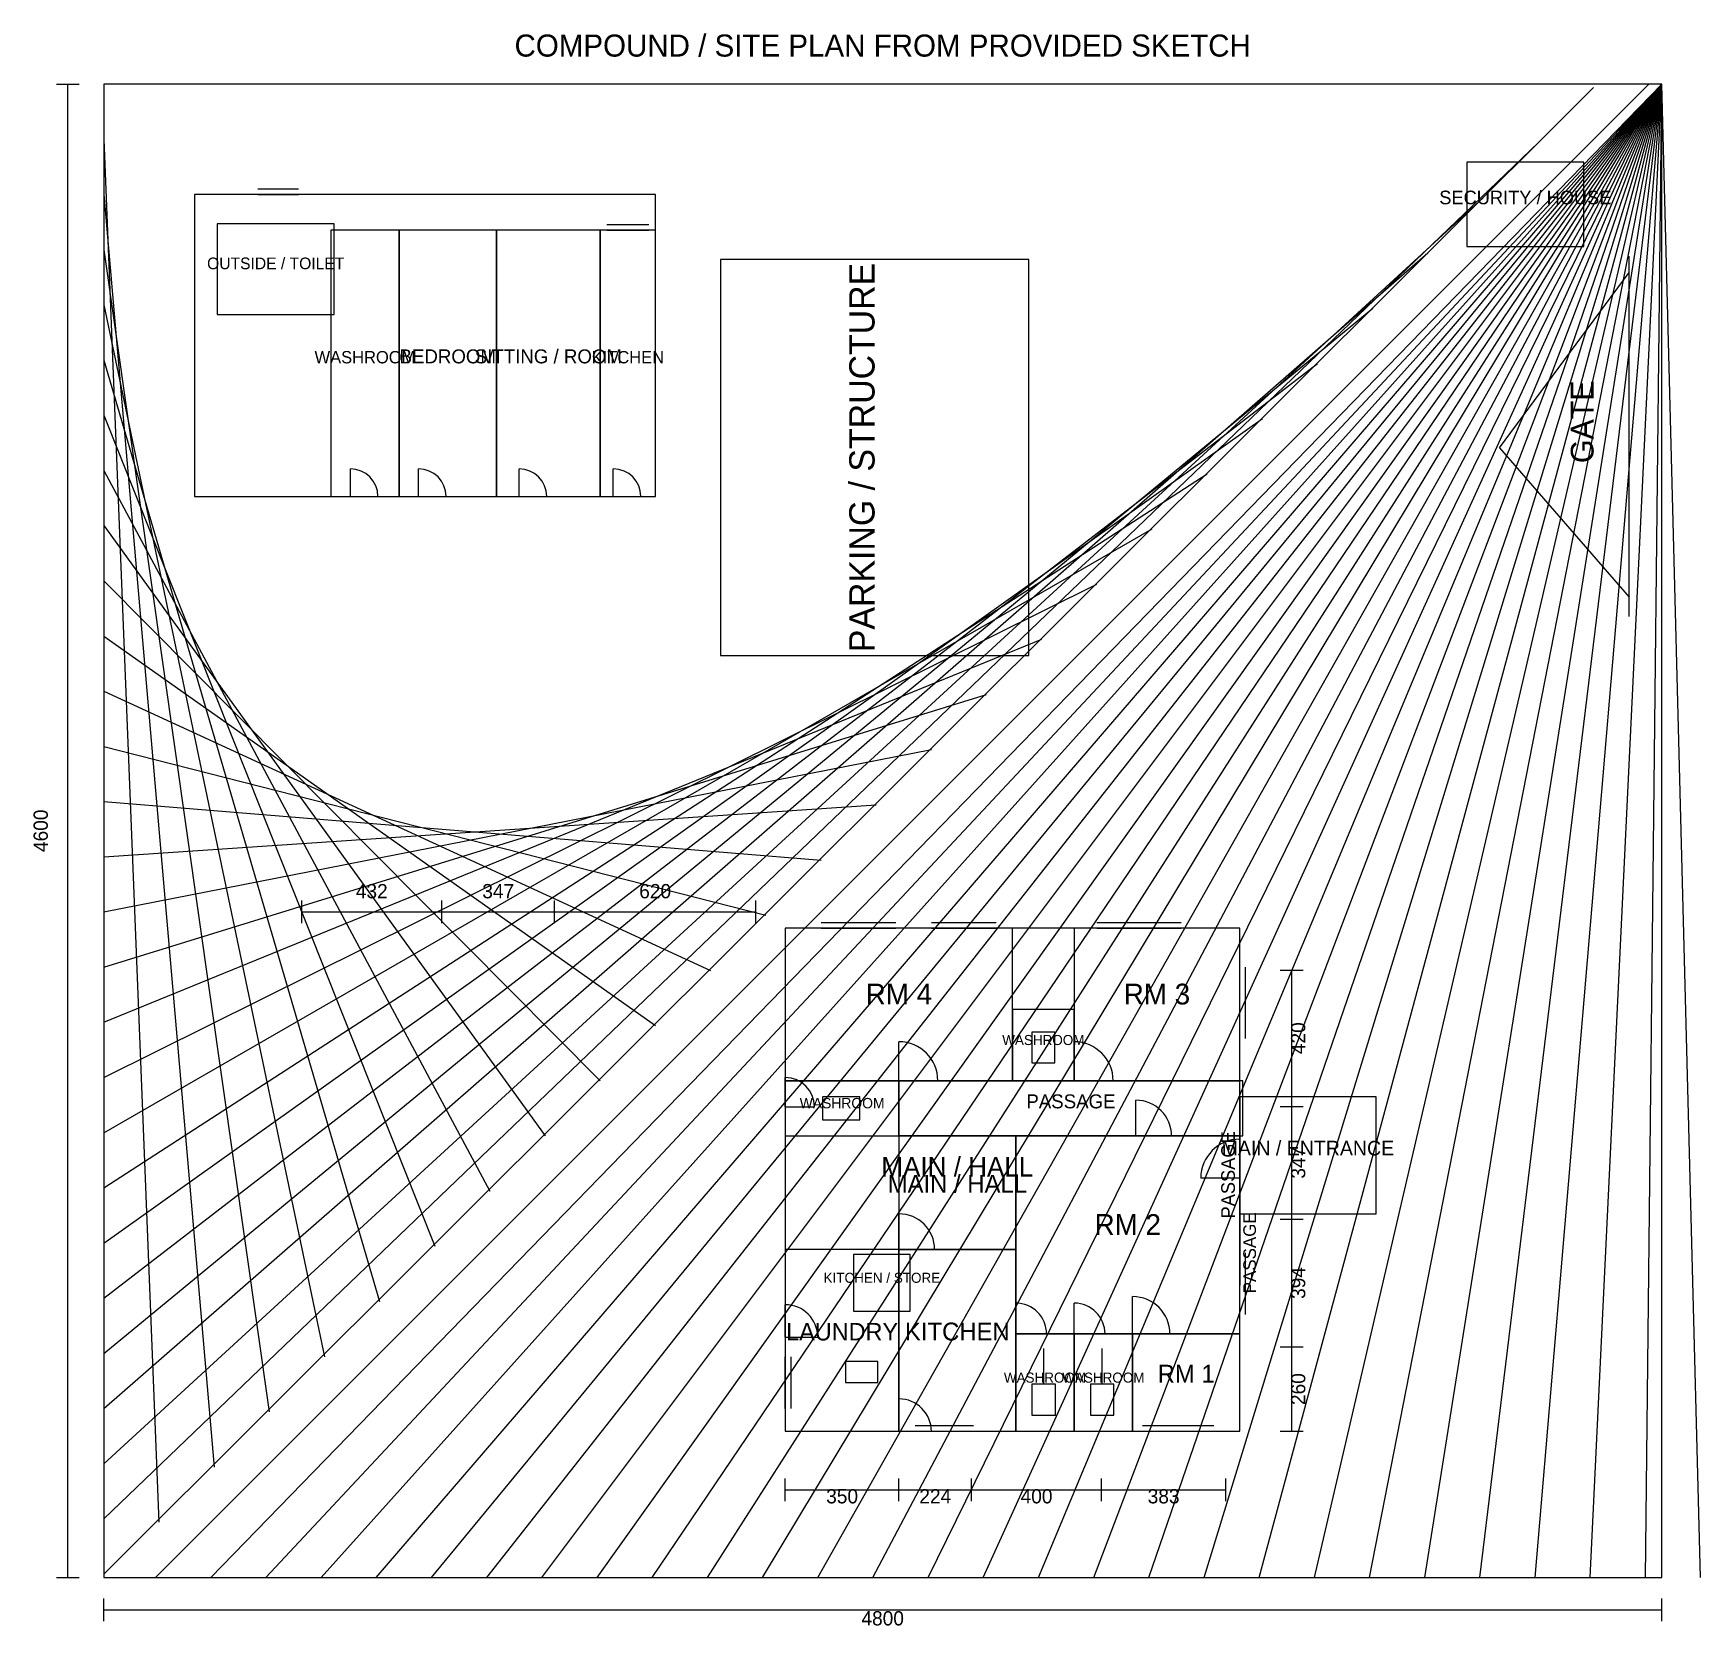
# Model space of a CAD drawing. Header units: centimetres. Extents: x -217 to 4920, y -149 to 4757.
import ezdxf
from ezdxf.enums import TextEntityAlignment as Align

# ---------------------------------------------------------------- set-up
doc = ezdxf.new("R2010")
doc.units = ezdxf.units.CM
for name, color, linetype in [('A-ANNO-TEXT', 6, 'CONTINUOUS'), ('A-DIMS', 2, 'CONTINUOUS'), ('A-DOOR', 3, 'CONTINUOUS'), ('A-FIXTURE', 4, 'CONTINUOUS'), ('A-HATCH', 8, 'CONTINUOUS'), ('A-PARKING', 9, 'CONTINUOUS'), ('A-SITE', 7, 'CONTINUOUS'), ('A-WALL', 1, 'CONTINUOUS'), ('A-WINDOW', 5, 'CONTINUOUS')]:
    doc.layers.add(name, color=color, linetype=linetype)

msp = doc.modelspace()

# ---------------------------------------------------------------- linework, layer by layer
at = {"layer": 'A-DIMS'}
for p, q in [((-145, 4600), (-75, 4600)), ((-110, 0), (-110, 4600)), ((610, 2015), (610, 2085)), ((1042, 2015), (1042, 2085)), ((1042, 2015), (1042, 2085)), ((1389, 2015), (1389, 2085)), ((1389, 2015), (1389, 2085)), ((2009, 2015), (2009, 2085)), ((610, 2050), (1042, 2050)), ((1042, 2050), (1389, 2050)), ((1389, 2050), (2009, 2050)), ((3625, 1871), (3695, 1871)), ((3660, 1451), (3660, 1871)), ((3625, 1451), (3695, 1451)), ((3625, 1451), (3695, 1451)), ((3660, 1104), (3660, 1451)), ((3625, 1104), (3695, 1104)), ((3625, 1104), (3695, 1104)), ((3660, 710), (3660, 1104)), ((3625, 710), (3695, 710)), ((3625, 710), (3695, 710)), ((3660, 450), (3660, 710)), ((3625, 450), (3695, 450)), ((2100, 235), (2100, 305)), ((2100, 270), (2450, 270)), ((2450, 235), (2450, 305)), ((2450, 235), (2450, 305)), ((2450, 270), (2674, 270)), ((2674, 235), (2674, 305)), ((2674, 235), (2674, 305)), ((2674, 270), (3074, 270)), ((3074, 235), (3074, 305)), ((3074, 235), (3074, 305)), ((3074, 270), (3457, 270)), ((3457, 235), (3457, 305)), ((-145, 0), (-75, 0)), ((0, -135), (0, -65)), ((0, -100), (4800, -100)), ((4800, -135), (4800, -65))]:
    msp.add_line(p, q, dxfattribs=at)
at = {"layer": 'A-DOOR'}
for p, q in [((4300, 3480), (4700, 4020)), ((4300, 3480), (4700, 3020)), ((760, 3330), (760, 3415)), ((970, 3330), (970, 3415)), ((1280, 3330), (1280, 3415)), ((1570, 3330), (1570, 3415)), ((760, 3330), (845, 3330)), ((970, 3330), (1055, 3330)), ((1280, 3330), (1365, 3330)), ((1570, 3330), (1655, 3330)), ((2450, 1530), (2450, 1650)), ((2990, 1530), (2990, 1650)), ((2100, 1450), (2100, 1540)), ((2450, 1530), (2570, 1530)), ((2990, 1530), (3110, 1530)), ((2100, 1450), (2190, 1450)), ((3180, 1360), (3180, 1470)), ((3180, 1360), (3290, 1360)), ((3500, 1230), (3500, 1350)), ((3500, 1230), (3380, 1230)), ((2450, 1010), (2450, 1120)), ((2450, 1010), (2560, 1010)), ((2100, 740), (2100, 840)), ((2810, 750), (2810, 845)), ((2990, 750), (2990, 845)), ((3170, 750), (3170, 865)), ((2100, 740), (2200, 740)), ((2810, 750), (2905, 750)), ((2990, 750), (3085, 750)), ((3170, 750), (3285, 750)), ((2450, 450), (2450, 550)), ((2450, 450), (2550, 450))]:
    msp.add_line(p, q, dxfattribs=at)
for centre, radius, start, end in [((760, 3330), 85, 0, 90), ((970, 3330), 85, 0, 90), ((1280, 3330), 85, 0, 90), ((1570, 3330), 85, 0, 90), ((2450, 1530), 120, 0, 90), ((2990, 1530), 120, 0, 90), ((2100, 1450), 90, 0, 90), ((3180, 1360), 110, 0, 90), ((3500, 1230), 120, 90, 180), ((2450, 1010), 110, 0, 90), ((2100, 740), 100, 0, 90), ((2810, 750), 95, 0, 90), ((2990, 750), 95, 0, 90), ((3170, 750), 115, 0, 90), ((2450, 450), 100, 0, 90)]:
    msp.add_arc(centre, radius, start, end, dxfattribs=at)
at = {"layer": 'A-FIXTURE'}
for p, q in [((2930, 1680), (2860, 1680)), ((2860, 1680), (2860, 1585)), ((2930, 1585), (2930, 1680)), ((2860, 1585), (2930, 1585)), ((2330, 1480), (2215, 1480)), ((2215, 1480), (2215, 1410)), ((2330, 1410), (2330, 1480)), ((2215, 1410), (2330, 1410)), ((2896, 595), (2896, 705)), ((3076, 595), (3076, 705)), ((2385, 665), (2285, 665)), ((2285, 665), (2285, 600)), ((2385, 600), (2385, 665)), ((2285, 600), (2385, 600)), ((2932, 595), (2860, 595)), ((2860, 595), (2860, 500)), ((2932, 500), (2932, 595)), ((3112, 595), (3040, 595)), ((3040, 595), (3040, 500)), ((3112, 500), (3112, 595)), ((2860, 500), (2932, 500)), ((3040, 500), (3112, 500))]:
    msp.add_line(p, q, dxfattribs=at)
at = {"layer": 'A-HATCH'}
for p, q in [((0, 10), (4590, 4590)), ((160, 0), (4760, 4600)), ((330, 0), (4800, 4600)), ((500, 0), (4800, 4600)), ((670, 0), (4800, 4600)), ((840, 0), (4800, 4600)), ((1010, 0), (4800, 4600)), ((1180, 0), (4800, 4600)), ((1350, 0), (4800, 4600)), ((1520, 0), (4800, 4600)), ((1690, 0), (4800, 4600)), ((1860, 0), (4800, 4600)), ((2030, 0), (4800, 4600)), ((2200, 0), (4800, 4600)), ((2370, 0), (4800, 4600)), ((2540, 0), (4800, 4600)), ((2710, 0), (4800, 4600)), ((2880, 0), (4800, 4600)), ((3050, 0), (4800, 4600)), ((3220, 0), (4800, 4600)), ((3390, 0), (4800, 4600)), ((3560, 0), (4800, 4600)), ((3730, 0), (4800, 4600)), ((3900, 0), (4800, 4600)), ((4070, 0), (4800, 4600)), ((4240, 0), (4800, 4600)), ((4410, 0), (4800, 4600)), ((4580, 0), (4800, 4600)), ((4750, 0), (4800, 4600)), ((4920, 0), (4800, 4600)), ((0, 4430), (170, 170)), ((0, 180), (4420, 4420)), ((0, 4260), (340, 340)), ((0, 350), (4250, 4250)), ((0, 4090), (510, 510)), ((0, 520), (4080, 4080)), ((0, 3920), (680, 680)), ((0, 690), (3910, 3910)), ((0, 3750), (850, 850)), ((0, 860), (3740, 3740)), ((0, 3580), (1020, 1020)), ((0, 1030), (3570, 3570)), ((0, 3410), (1190, 1190)), ((0, 1200), (3400, 3400)), ((0, 3240), (1360, 1360)), ((0, 1370), (3230, 3230)), ((0, 3070), (1530, 1530)), ((0, 1540), (3060, 3060)), ((0, 2900), (1700, 1700)), ((0, 1710), (2890, 2890)), ((0, 2730), (1870, 1870)), ((0, 1880), (2720, 2720)), ((0, 2560), (2040, 2040)), ((0, 2050), (2550, 2550)), ((0, 2390), (2210, 2210)), ((0, 2220), (2380, 2380))]:
    msp.add_line(p, q, dxfattribs=at)
at = {"layer": 'A-PARKING'}
for p, q in [((2850, 4060), (1900, 4060)), ((1900, 4060), (1900, 2840)), ((2850, 2840), (2850, 4060)), ((1900, 2840), (2850, 2840))]:
    msp.add_line(p, q, dxfattribs=at)
at = {"layer": 'A-SITE'}
for p, q in [((4800, 4600), (0, 4600)), ((0, 4600), (0, 0)), ((4800, 0), (4800, 4600)), ((4560, 4360), (4200, 4360)), ((4200, 4360), (4200, 4100)), ((4560, 4100), (4560, 4360)), ((4200, 4100), (4560, 4100)), ((4700, 2960), (4700, 4070)), ((3920, 1480), (3500, 1480)), ((3500, 1480), (3500, 1120)), ((3920, 1120), (3920, 1480)), ((3500, 1120), (3920, 1120)), ((3500, 1120), (3500, 900)), ((0, 0), (4800, 0))]:
    msp.add_line(p, q, dxfattribs=at)
at = {"layer": 'A-WALL'}
for p, q in [((1700, 4260), (280, 4260)), ((280, 4260), (280, 3330)), ((1700, 3330), (1700, 4260)), ((710, 4170), (350, 4170)), ((350, 4170), (350, 3890)), ((710, 3890), (710, 4170)), ((910, 4150), (700, 4150)), ((700, 4150), (700, 3330)), ((910, 3330), (910, 4150)), ((1210, 4150), (910, 4150)), ((910, 4150), (910, 3330)), ((1210, 3330), (1210, 4150)), ((1530, 4150), (1210, 4150)), ((1210, 4150), (1210, 3330)), ((1530, 3330), (1530, 4150)), ((1700, 4150), (1530, 4150)), ((1530, 4150), (1530, 3330)), ((1700, 3330), (1700, 4150)), ((350, 3890), (710, 3890)), ((280, 3330), (1700, 3330)), ((700, 3330), (910, 3330)), ((910, 3330), (1210, 3330)), ((1210, 3330), (1530, 3330)), ((1530, 3330), (1700, 3330)), ((3500, 2000), (2100, 2000)), ((2100, 2000), (2100, 450)), ((2800, 2000), (2100, 2000)), ((2100, 2000), (2100, 1530)), ((2800, 1530), (2800, 2000)), ((3500, 2000), (2990, 2000)), ((2990, 2000), (2990, 1530)), ((3500, 450), (3500, 2000)), ((3500, 1530), (3500, 2000)), ((2990, 1750), (2800, 1750)), ((2800, 1750), (2800, 1530)), ((2990, 1530), (2990, 1750)), ((2450, 1530), (2100, 1530)), ((2100, 1530), (2100, 1360)), ((2100, 1530), (2800, 1530)), ((2450, 1360), (2450, 1530)), ((3510, 1530), (2450, 1530)), ((2450, 1530), (2450, 1360)), ((2800, 1530), (2990, 1530)), ((2990, 1530), (3500, 1530)), ((3510, 1360), (3510, 1530)), ((2100, 1360), (2450, 1360)), ((2810, 1360), (2450, 1360)), ((2450, 1360), (2450, 1010)), ((2450, 1360), (3510, 1360)), ((3500, 1360), (2810, 1360)), ((2810, 1360), (2810, 750)), ((2810, 1010), (2810, 1360)), ((3500, 750), (3500, 1360)), ((2450, 1010), (2100, 1010)), ((2100, 1010), (2100, 450)), ((2485, 995), (2310, 995)), ((2310, 995), (2310, 820)), ((2450, 450), (2450, 1010)), ((2810, 1010), (2450, 1010)), ((2450, 1010), (2450, 450)), ((2450, 1010), (2810, 1010)), ((2485, 820), (2485, 995)), ((2810, 450), (2810, 1010)), ((2310, 820), (2485, 820)), ((2990, 750), (2810, 750)), ((2810, 750), (2810, 450)), ((2810, 750), (3500, 750)), ((2990, 450), (2990, 750)), ((3170, 750), (2990, 750)), ((2990, 750), (2990, 450)), ((3170, 450), (3170, 750)), ((3500, 750), (3170, 750)), ((3170, 750), (3170, 450)), ((3500, 450), (3500, 750)), ((2100, 450), (3500, 450)), ((2100, 450), (2450, 450)), ((2450, 450), (2810, 450)), ((2810, 450), (2990, 450)), ((2990, 450), (3170, 450)), ((3170, 450), (3500, 450))]:
    msp.add_line(p, q, dxfattribs=at)
at = {"layer": 'A-WINDOW'}
for p, q in [((475, 4278), (600, 4278)), ((475, 4260), (600, 4260)), ((1550, 4168), (1680, 4168)), ((1550, 4150), (1680, 4150)), ((2210, 2018), (2440, 2018)), ((2550, 2018), (2750, 2018)), ((3060, 2018), (3320, 2018)), ((2210, 2000), (2440, 2000)), ((2550, 2000), (2750, 2000)), ((3060, 2000), (3320, 2000)), ((3500, 1660), (3500, 1880)), ((3518, 1660), (3518, 1880)), ((3500, 810), (3500, 1000)), ((3518, 810), (3518, 1000)), ((2100, 520), (2100, 680)), ((2118, 520), (2118, 680)), ((2500, 468), (2680, 468)), ((3200, 468), (3420, 468)), ((2500, 450), (2680, 450)), ((3200, 450), (3420, 450))]:
    msp.add_line(p, q, dxfattribs=at)

# ---------------------------------------------------------------- texts
at = {"layer": 'A-ANNO-TEXT'}
for s, height, p in [('COMPOUND / SITE PLAN FROM PROVIDED SKETCH', 68, (2400, 4685)), ('SECURITY / HOUSE', 42, (4380, 4230)), ('OUTSIDE / TOILET', 36, (530, 4030)), ('WASHROOM', 38, (805, 3740)), ('BEDROOM', 43, (1060, 3740)), ('SITTING / ROOM', 43, (1370, 3740)), ('KITCHEN', 38, (1615, 3740)), ('RM 4', 64, (2450, 1765)), ('RM 3', 64, (3245, 1765)), ('WASHROOM', 31, (2895, 1640)), ('WASHROOM', 32, (2275, 1445)), ('PASSAGE', 43, (2980, 1445)), ('MAIN / ENTRANCE', 45, (3710, 1300)), ('MAIN / HALL', 60, (2630, 1235)), ('MAIN / HALL', 55, (2630, 1185)), ('RM 2', 64, (3155, 1055)), ('KITCHEN / STORE', 31, (2397.5, 907.5)), ('LAUNDRY', 54, (2275, 730)), ('KITCHEN', 55, (2630, 730)), ('WASHROOM', 31, (2900, 600)), ('WASHROOM', 31, (3080, 600)), ('RM 1', 55, (3335, 600))]:
    msp.add_text(s, height=height, dxfattribs=at).set_placement(p, align=Align.CENTER)
for s, height, p in [('PARKING / STRUCTURE', 78, (2375, 3450)), ('GATE', 70, (4590, 3560)), ('PASSAGE', 42, (3485, 1240)), ('PASSAGE', 39, (3550, 1000))]:
    msp.add_text(s, height=height, rotation=90, dxfattribs=at).set_placement(p, align=Align.CENTER)
at = {"layer": 'A-DIMS'}
for s, p in [('4600', (-172, 2300)), ('420', (3702, 1661)), ('347', (3702, 1277.5)), ('394', (3702, 907)), ('260', (3702, 580))]:
    msp.add_text(s, height=44, rotation=90, dxfattribs=at).set_placement(p, align=Align.CENTER)
for s, p in [('432', (826, 2092)), ('347', (1215.5, 2092)), ('620', (1699, 2092)), ('350', (2275, 228)), ('224', (2562, 228)), ('400', (2874, 228)), ('383', (3265.5, 228)), ('4800', (2400, -148))]:
    msp.add_text(s, height=44, dxfattribs=at).set_placement(p, align=Align.CENTER)

doc.saveas('drawing.dxf')
